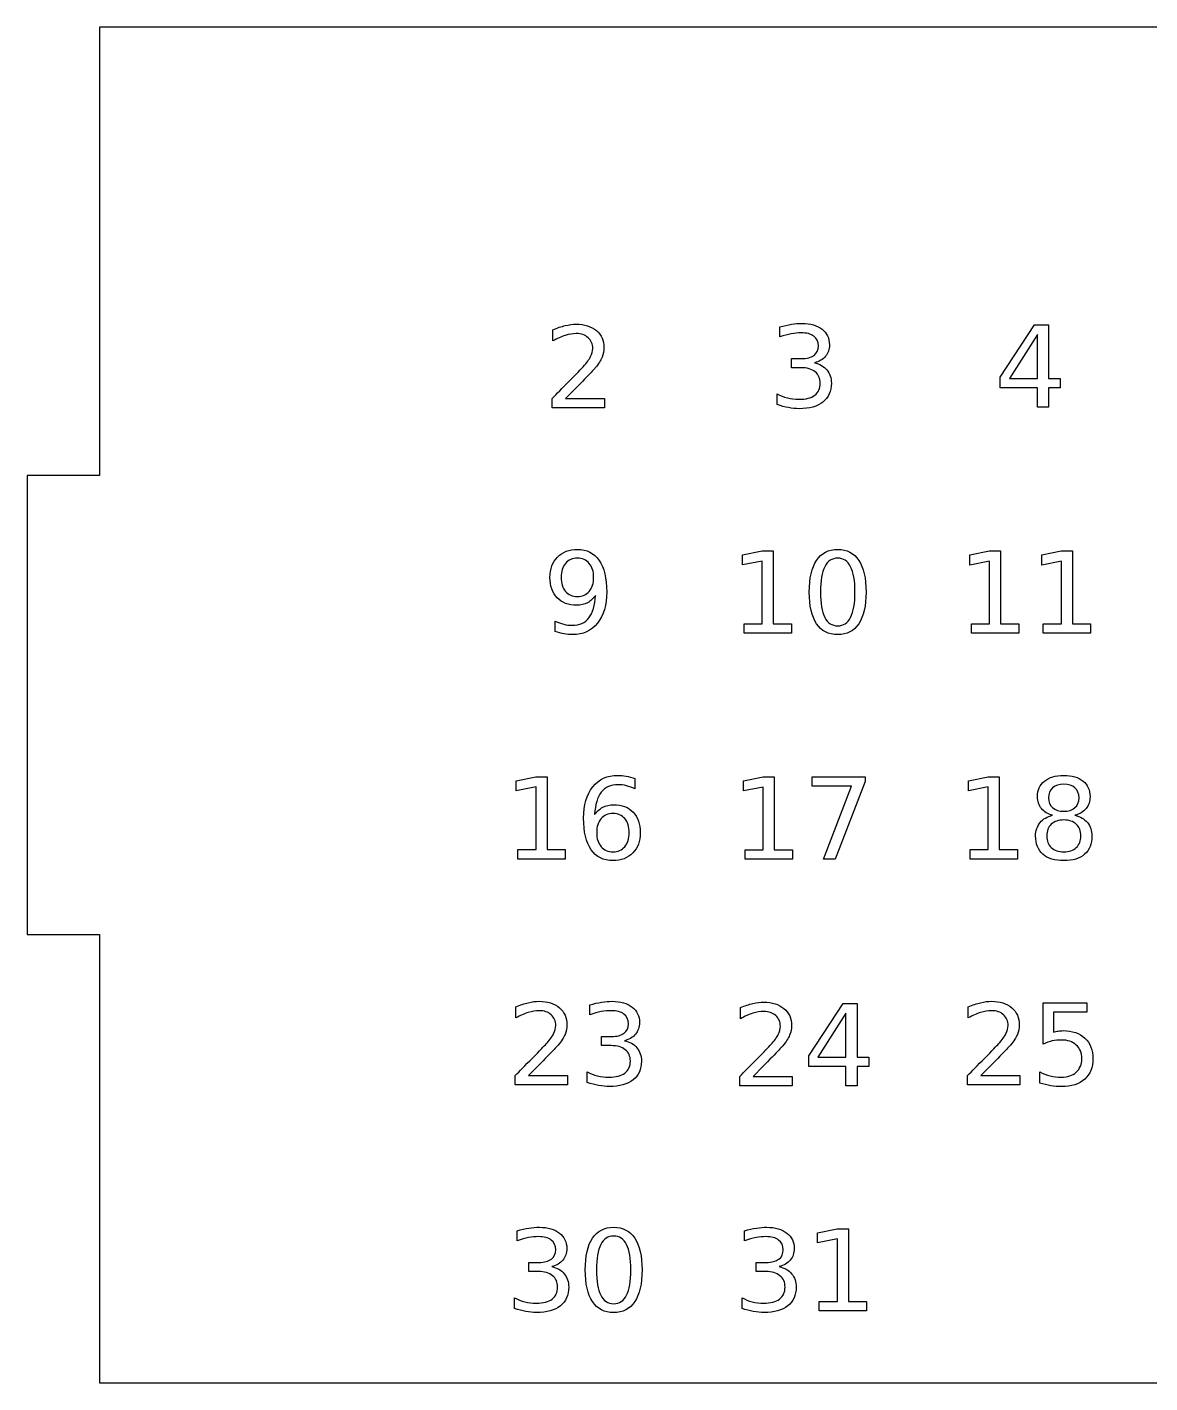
# Model space of a CAD drawing. Extents: x -185 to 185, y -101 to 101.
# Drawn here: x -102 to -52.7, y -58.6 to 0.8 of the extents above; entities that cross this region are included whole.
import ezdxf

# ---------------------------------------------------------------- set-up
doc = ezdxf.new("R2010")
doc.units = 0
doc.header["$MEASUREMENT"] = 0
doc.layers.add('LAYER_1', color=7, linetype='CONTINUOUS')

msp = doc.modelspace()

# ---------------------------------------------------------------- linework, layer by layer
at = {"layer": 'LAYER_1'}
for points in [[(-98.7784, 0.795), (-98.7784, 0.795), (-98.7784, -18.848), (-98.7784, -18.848)], [(62.0145, 0.795), (62.0145, 0.795), (-98.7784, 0.795), (-98.7784, 0.795)], [(-78.9167, -12.4644), (-78.7204, -12.3858), (-78.5371, -12.3262), (-78.3667, -12.2862)], [(-78.9167, -12.9567), (-78.9167, -12.9567), (-78.9167, -12.4644), (-78.9167, -12.4644)], [(-78.3667, -12.2862), (-78.1962, -12.2458), (-78.0402, -12.2259), (-77.8988, -12.2259)], [(-77.8988, -12.2259), (-77.5256, -12.2259), (-77.2282, -12.3191), (-77.0064, -12.5055)], [(-68.9715, -12.3453), (-68.7865, -12.2936), (-68.6139, -12.255), (-68.453, -12.2295)], [(-68.9715, -12.7795), (-68.9715, -12.7795), (-68.9715, -12.3453), (-68.9715, -12.3453)], [(-68.453, -12.2295), (-68.2907, -12.2036), (-68.1379, -12.1908), (-67.9947, -12.1908)], [(-67.9947, -12.1908), (-67.6247, -12.1908), (-67.332, -12.2752), (-67.1165, -12.4442)], [(-67.1165, -12.4442), (-66.901, -12.6112), (-66.7932, -12.838), (-66.7932, -13.1244)], [(-59.3042, -14.5403), (-59.3042, -14.5403), (-57.8061, -12.2582), (-57.8061, -12.2582)], [(-57.8061, -12.2582), (-57.8061, -12.2582), (-57.1933, -12.2582), (-57.1933, -12.2582)], [(-57.1933, -12.2582), (-57.1933, -12.2582), (-57.1933, -14.6055), (-57.1933, -14.6055)], [(-78.3741, -12.7154), (-78.5428, -12.7685), (-78.7236, -12.849), (-78.9167, -12.9567)], [(-77.8892, -12.636), (-78.042, -12.636), (-78.2036, -12.6622), (-78.3741, -12.7154)], [(-77.3658, -12.8167), (-77.499, -12.6962), (-77.6738, -12.636), (-77.8892, -12.636)], [(-77.163, -13.2846), (-77.163, -13.0932), (-77.2307, -12.9372), (-77.3658, -12.8167)], [(-77.0064, -12.5055), (-76.7841, -12.692), (-76.6732, -12.9415), (-76.6732, -13.2534)], [(-68.4676, -12.6445), (-68.6203, -12.6732), (-68.7883, -12.7182), (-68.9715, -12.7795)], [(-68.038, -12.6009), (-68.1716, -12.6009), (-68.3148, -12.6154), (-68.4676, -12.6445)], [(-67.4759, -12.7505), (-67.6063, -12.6509), (-67.7938, -12.6009), (-68.038, -12.6009)], [(-67.2781, -13.1751), (-67.2781, -12.99), (-67.344, -12.8486), (-67.4759, -12.7505)], [(-57.6781, -12.6828), (-57.6781, -12.6828), (-58.9083, -14.6055), (-58.9083, -14.6055)], [(-57.6781, -14.6055), (-57.6781, -14.6055), (-57.6781, -12.6828), (-57.6781, -12.6828)], [(-77.5827, -14.0881), (-77.4267, -13.9126), (-77.3183, -13.7648), (-77.2569, -13.644)], [(-77.2569, -13.644), (-77.1942, -13.522), (-77.163, -13.4022), (-77.163, -13.2846)], [(-76.6732, -13.2534), (-76.6732, -13.4012), (-76.7016, -13.5419), (-76.7579, -13.6755)], [(-68.0188, -13.7322), (-67.7793, -13.7322), (-67.5957, -13.6847), (-67.4688, -13.5897)], [(-67.4688, -13.5897), (-67.3419, -13.4933), (-67.2781, -13.3551), (-67.2781, -13.1751)], [(-66.9648, -13.6308), (-67.0789, -13.7677), (-67.2412, -13.8623), (-67.4518, -13.9155)], [(-66.7932, -13.1244), (-66.7932, -13.3236), (-66.8503, -13.4926), (-66.9648, -13.6308)], [(-78.1859, -14.7126), (-77.8658, -14.3893), (-77.6649, -14.1813), (-77.5827, -14.0881)], [(-77.0592, -14.1433), (-77.0996, -14.1901), (-77.2272, -14.3252), (-77.4427, -14.5488)], [(-76.7579, -13.6755), (-76.8125, -13.8074), (-76.9128, -13.9633), (-77.0592, -14.1433)], [(-68.4576, -14.1327), (-68.4576, -14.1327), (-68.4576, -13.7322), (-68.4576, -13.7322)], [(-68.4576, -13.7322), (-68.4576, -13.7322), (-68.0188, -13.7322), (-68.0188, -13.7322)], [(-68.038, -14.1327), (-68.038, -14.1327), (-68.4576, -14.1327), (-68.4576, -14.1327)], [(-67.4181, -14.3135), (-67.5662, -14.193), (-67.7729, -14.1327), (-68.038, -14.1327)], [(-67.4518, -13.9155), (-67.2186, -13.9654), (-67.0371, -14.0693), (-66.9067, -14.2266)], [(-67.4518, -13.9155), (-67.4518, -13.9155), (-67.4518, -13.9155), (-67.4518, -13.9155)], [(-66.9067, -14.2266), (-66.7748, -14.3844), (-66.7089, -14.5789), (-66.7089, -14.8104)], [(-78.9408, -15.4824), (-78.7558, -15.291), (-78.5042, -15.0344), (-78.1859, -14.7126)], [(-77.4427, -14.5488), (-77.6582, -14.7707), (-77.9623, -15.0819), (-78.3546, -15.4824)], [(-67.4351, -15.3363), (-67.2742, -15.2158), (-67.1937, -15.0404), (-67.1937, -14.8104)], [(-67.1937, -14.8104), (-67.1937, -14.5981), (-67.2685, -14.4326), (-67.4181, -14.3135)], [(-66.7089, -14.8104), (-66.7089, -15.1659), (-66.8312, -15.4409), (-67.0757, -15.6355)], [(-59.3042, -15.0106), (-59.3042, -15.0106), (-59.3042, -14.5403), (-59.3042, -14.5403)], [(-58.9083, -14.6055), (-58.9083, -14.6055), (-57.6781, -14.6055), (-57.6781, -14.6055)], [(-57.1933, -14.6055), (-57.1933, -14.6055), (-56.6797, -14.6055), (-56.6797, -14.6055)], [(-56.6797, -14.6055), (-56.6797, -14.6055), (-56.6797, -15.0106), (-56.6797, -15.0106)], [(-69.08, -15.7489), (-69.08, -15.7489), (-69.08, -15.2786), (-69.08, -15.2786)], [(-69.08, -15.2786), (-68.945, -15.3573), (-68.7972, -15.4168), (-68.6363, -15.4568)], [(-68.1323, -15.5171), (-67.8267, -15.5171), (-67.5942, -15.4568), (-67.4351, -15.3363)], [(-57.6781, -15.0106), (-57.6781, -15.0106), (-59.3042, -15.0106), (-59.3042, -15.0106)], [(-57.6781, -15.8598), (-57.6781, -15.8598), (-57.6781, -15.0106), (-57.6781, -15.0106)], [(-56.6797, -15.0106), (-56.6797, -15.0106), (-57.1933, -15.0106), (-57.1933, -15.0106)], [(-57.1933, -15.0106), (-57.1933, -15.0106), (-57.1933, -15.8598), (-57.1933, -15.8598)], [(-78.9408, -15.8924), (-78.9408, -15.8924), (-78.9408, -15.4824), (-78.9408, -15.4824)], [(-76.6541, -15.8924), (-76.6541, -15.8924), (-78.9408, -15.8924), (-78.9408, -15.8924)], [(-78.3546, -15.4824), (-78.3546, -15.4824), (-76.6541, -15.4824), (-76.6541, -15.4824)], [(-78.3546, -15.4824), (-78.3546, -15.4824), (-78.3546, -15.4824), (-78.3546, -15.4824)], [(-76.6541, -15.4824), (-76.6541, -15.4824), (-76.6541, -15.8924), (-76.6541, -15.8924)], [(-68.5856, -15.8815), (-68.7447, -15.8524), (-68.9095, -15.8084), (-69.08, -15.7489)], [(-68.6363, -15.4568), (-68.4753, -15.4973), (-68.3073, -15.5171), (-68.1323, -15.5171)], [(-68.1177, -15.9272), (-68.2687, -15.9272), (-68.4247, -15.9119), (-68.5856, -15.8815)], [(-67.0757, -15.6355), (-67.3199, -15.8301), (-67.6673, -15.9272), (-68.1177, -15.9272)], [(-57.1933, -15.8598), (-57.1933, -15.8598), (-57.6781, -15.8598), (-57.6781, -15.8598)], [(-98.7784, -18.848), (-98.7784, -18.848), (-101.954, -18.848), (-101.954, -18.848)], [(-101.954, -18.848), (-101.954, -18.848), (-101.954, -38.9779), (-101.954, -38.9779)], [(-79.0397, -23.3187), (-79.0397, -22.949), (-78.9302, -22.6524), (-78.7115, -22.4288)], [(-78.7115, -22.4288), (-78.4928, -22.2051), (-78.2018, -22.0935), (-77.8386, -22.0935)], [(-77.8386, -22.4794), (-78.0572, -22.4794), (-78.2309, -22.5549), (-78.3596, -22.7063)], [(-77.8386, -22.0935), (-77.4218, -22.0935), (-77.1042, -22.2533), (-76.8855, -22.5734)], [(-77.3197, -22.7063), (-77.4469, -22.5549), (-77.6199, -22.4794), (-77.8386, -22.4794)], [(-76.8855, -22.5734), (-76.6654, -22.892), (-76.5552, -23.3549), (-76.5552, -23.9627)], [(-70.6037, -22.3323), (-70.6037, -22.3323), (-69.7424, -22.1587), (-69.7424, -22.1587)], [(-70.6037, -22.7761), (-70.6037, -22.7761), (-70.6037, -22.3323), (-70.6037, -22.3323)], [(-69.7424, -22.1587), (-69.7424, -22.1587), (-69.2551, -22.1587), (-69.2551, -22.1587)], [(-69.2551, -22.1587), (-69.2551, -22.1587), (-69.2551, -25.3499), (-69.2551, -25.3499)], [(-67.6751, -23.9631), (-67.6751, -23.3549), (-67.5691, -22.892), (-67.3568, -22.5734)], [(-67.3568, -22.5734), (-67.1427, -22.2533), (-66.834, -22.0935), (-66.4303, -22.0935)], [(-66.4303, -22.4794), (-66.6812, -22.4794), (-66.8702, -22.6031), (-66.9974, -22.8509)], [(-66.4303, -22.0935), (-66.0266, -22.0935), (-65.7186, -22.2533), (-65.5063, -22.5734)], [(-66.4303, -22.0935), (-66.4303, -22.0935), (-66.4303, -22.0935), (-66.4303, -22.0935)], [(-65.8636, -22.8509), (-65.9891, -22.6031), (-66.178, -22.4794), (-66.4303, -22.4794)], [(-66.4303, -22.4794), (-66.4303, -22.4794), (-66.4303, -22.4794), (-66.4303, -22.4794)], [(-65.5063, -22.5734), (-65.2926, -22.892), (-65.1856, -23.3549), (-65.1856, -23.9631)], [(-60.6369, -22.3345), (-60.6369, -22.3345), (-59.7756, -22.1608), (-59.7756, -22.1608)], [(-60.6369, -22.7786), (-60.6369, -22.7786), (-60.6369, -22.3345), (-60.6369, -22.3345)], [(-59.7756, -22.1608), (-59.7756, -22.1608), (-59.2883, -22.1608), (-59.2883, -22.1608)], [(-59.2883, -22.1608), (-59.2883, -22.1608), (-59.2883, -25.3524), (-59.2883, -25.3524)], [(-57.4913, -22.3345), (-57.4913, -22.3345), (-56.6301, -22.1608), (-56.6301, -22.1608)], [(-57.4913, -22.7786), (-57.4913, -22.7786), (-57.4913, -22.3345), (-57.4913, -22.3345)], [(-56.6301, -22.1608), (-56.6301, -22.1608), (-56.1428, -22.1608), (-56.1428, -22.1608)], [(-56.1428, -22.1608), (-56.1428, -22.1608), (-56.1428, -25.3524), (-56.1428, -25.3524)], [(-78.3596, -22.7063), (-78.4864, -22.8558), (-78.5499, -23.06), (-78.5499, -23.3187)], [(-77.1269, -23.3187), (-77.1269, -23.06), (-77.191, -22.8558), (-77.3197, -22.7063)], [(-69.7375, -22.6024), (-69.7375, -22.6024), (-70.6037, -22.7761), (-70.6037, -22.7761)], [(-69.7375, -25.3499), (-69.7375, -25.3499), (-69.7375, -22.6024), (-69.7375, -22.6024)], [(-66.9974, -22.8509), (-67.1225, -23.0968), (-67.1852, -23.4676), (-67.1852, -23.9631)], [(-65.6729, -23.9631), (-65.6729, -23.4676), (-65.7363, -23.0968), (-65.8636, -22.8509)], [(-59.7707, -22.6049), (-59.7707, -22.6049), (-60.6369, -22.7786), (-60.6369, -22.7786)], [(-59.7707, -25.3524), (-59.7707, -25.3524), (-59.7707, -22.6049), (-59.7707, -22.6049)], [(-56.6251, -22.6049), (-56.6251, -22.6049), (-57.4913, -22.7786), (-57.4913, -22.7786)], [(-56.6251, -25.3524), (-56.6251, -25.3524), (-56.6251, -22.6049), (-56.6251, -22.6049)], [(-78.726, -24.2136), (-78.9352, -23.995), (-79.0397, -23.6969), (-79.0397, -23.3187)], [(-78.5499, -23.3187), (-78.5499, -23.5792), (-78.4864, -23.7844), (-78.3596, -23.934)], [(-77.3197, -23.934), (-77.191, -23.7844), (-77.1269, -23.5792), (-77.1269, -23.3187)], [(-77.8697, -24.5394), (-78.2298, -24.5394), (-78.5155, -24.4309), (-78.726, -24.2136)], [(-78.3596, -23.934), (-78.2309, -24.0836), (-78.0572, -24.1583), (-77.8386, -24.1583)], [(-77.8386, -24.1583), (-77.6199, -24.1583), (-77.4469, -24.0836), (-77.3197, -23.934)], [(-77.8386, -24.1583), (-77.8386, -24.1583), (-77.8386, -24.1583), (-77.8386, -24.1583)], [(-77.04, -24.1101), (-77.1333, -24.2484), (-77.2513, -24.3543), (-77.3945, -24.4284)], [(-77.3317, -25.0965), (-77.1613, -24.8796), (-77.0641, -24.5507), (-77.04, -24.1101)], [(-76.5552, -23.9627), (-76.5552, -24.5305), (-76.6902, -24.9842), (-76.9603, -25.3233)], [(-67.3568, -25.3524), (-67.5691, -25.0324), (-67.6751, -24.5691), (-67.6751, -23.9631)], [(-67.1852, -23.9631), (-67.1852, -24.4564), (-67.1225, -24.8271), (-66.9974, -25.0749)], [(-65.8636, -25.0749), (-65.7363, -24.8271), (-65.6729, -24.4564), (-65.6729, -23.9631)], [(-65.1856, -23.9631), (-65.1856, -24.5691), (-65.2926, -25.0324), (-65.5063, -25.3524)], [(-77.3945, -24.4284), (-77.5377, -24.5025), (-77.6961, -24.5394), (-77.8697, -24.5394)], [(-78.8083, -25.6852), (-78.8083, -25.6852), (-78.8083, -25.2415), (-78.8083, -25.2415)], [(-78.8083, -25.2415), (-78.686, -25.2992), (-78.5619, -25.3435), (-78.4365, -25.374)], [(-78.4365, -25.374), (-78.3114, -25.4045), (-78.188, -25.4197), (-78.0675, -25.4197)], [(-78.0675, -25.4197), (-77.7461, -25.4197), (-77.5008, -25.312), (-77.3317, -25.0965)], [(-76.9603, -25.3233), (-77.2289, -25.6611), (-77.5908, -25.8298), (-78.0459, -25.8298)], [(-70.5335, -25.3499), (-70.5335, -25.3499), (-69.7375, -25.3499), (-69.7375, -25.3499)], [(-70.5335, -25.76), (-70.5335, -25.76), (-70.5335, -25.3499), (-70.5335, -25.3499)], [(-69.2551, -25.3499), (-69.2551, -25.3499), (-68.459, -25.3499), (-68.459, -25.3499)], [(-68.459, -25.3499), (-68.459, -25.3499), (-68.459, -25.76), (-68.459, -25.76)], [(-66.4303, -25.8298), (-66.834, -25.8298), (-67.1427, -25.6707), (-67.3568, -25.3524)], [(-66.9974, -25.0749), (-66.8702, -25.3209), (-66.6812, -25.4438), (-66.4303, -25.4438)], [(-66.4303, -25.4438), (-66.178, -25.4438), (-65.9891, -25.3209), (-65.8636, -25.0749)], [(-65.5063, -25.3524), (-65.7186, -25.6707), (-66.0266, -25.8298), (-66.4303, -25.8298)], [(-60.5667, -25.3524), (-60.5667, -25.3524), (-59.7707, -25.3524), (-59.7707, -25.3524)], [(-60.5667, -25.7625), (-60.5667, -25.7625), (-60.5667, -25.3524), (-60.5667, -25.3524)], [(-59.2883, -25.3524), (-59.2883, -25.3524), (-58.4922, -25.3524), (-58.4922, -25.3524)], [(-58.4922, -25.3524), (-58.4922, -25.3524), (-58.4922, -25.7625), (-58.4922, -25.7625)], [(-57.4212, -25.3524), (-57.4212, -25.3524), (-56.6251, -25.3524), (-56.6251, -25.3524)], [(-57.4212, -25.7625), (-57.4212, -25.7625), (-57.4212, -25.3524), (-57.4212, -25.3524)], [(-56.1428, -25.3524), (-56.1428, -25.3524), (-55.3467, -25.3524), (-55.3467, -25.3524)], [(-55.3467, -25.3524), (-55.3467, -25.3524), (-55.3467, -25.7625), (-55.3467, -25.7625)], [(-78.4173, -25.7937), (-78.5428, -25.7696), (-78.6729, -25.7334), (-78.8083, -25.6852)], [(-78.8083, -25.6852), (-78.8083, -25.6852), (-78.8083, -25.6852), (-78.8083, -25.6852)], [(-78.0459, -25.8298), (-78.1682, -25.8298), (-78.2919, -25.8178), (-78.4173, -25.7937)], [(-68.459, -25.76), (-68.459, -25.76), (-70.5335, -25.76), (-70.5335, -25.76)], [(-58.4922, -25.7625), (-58.4922, -25.7625), (-60.5667, -25.7625), (-60.5667, -25.7625)], [(-55.3467, -25.7625), (-55.3467, -25.7625), (-57.4212, -25.7625), (-57.4212, -25.7625)], [(-80.5148, -32.235), (-80.5148, -32.235), (-79.6536, -32.0613), (-79.6536, -32.0613)], [(-79.6536, -32.0613), (-79.6536, -32.0613), (-79.1662, -32.0613), (-79.1662, -32.0613)], [(-79.1662, -32.0613), (-79.1662, -32.0613), (-79.1662, -35.2526), (-79.1662, -35.2526)], [(-77.1616, -32.5051), (-76.8915, -32.1659), (-76.529, -31.9961), (-76.0739, -31.9961)], [(-76.0739, -31.9961), (-75.9516, -31.9961), (-75.8286, -32.0082), (-75.7049, -32.0323)], [(-75.7049, -32.0323), (-75.5795, -32.0564), (-75.449, -32.0925), (-75.314, -32.1407)], [(-70.5565, -32.2371), (-70.5565, -32.2371), (-69.6953, -32.0635), (-69.6953, -32.0635)], [(-69.6953, -32.0635), (-69.6953, -32.0635), (-69.2079, -32.0635), (-69.2079, -32.0635)], [(-69.2079, -32.0635), (-69.2079, -32.0635), (-69.2079, -35.2551), (-69.2079, -35.2551)], [(-67.5485, -32.0635), (-67.5485, -32.0635), (-65.2327, -32.0635), (-65.2327, -32.0635)], [(-67.5485, -32.4735), (-67.5485, -32.4735), (-67.5485, -32.0635), (-67.5485, -32.0635)], [(-65.2327, -32.0635), (-65.2327, -32.0635), (-65.2327, -32.2711), (-65.2327, -32.2711)], [(-60.6961, -32.235), (-60.6961, -32.235), (-59.8348, -32.0613), (-59.8348, -32.0613)], [(-59.8348, -32.0613), (-59.8348, -32.0613), (-59.3475, -32.0613), (-59.3475, -32.0613)], [(-59.3475, -32.0613), (-59.3475, -32.0613), (-59.3475, -35.2526), (-59.3475, -35.2526)], [(-57.3669, -32.247), (-57.1614, -32.0798), (-56.88, -31.9961), (-56.5227, -31.9961)], [(-56.5227, -31.9961), (-56.164, -31.9961), (-55.8826, -32.0798), (-55.6785, -32.247)], [(-80.5148, -32.6787), (-80.5148, -32.6787), (-80.5148, -32.235), (-80.5148, -32.235)], [(-79.6486, -32.5051), (-79.6486, -32.5051), (-80.5148, -32.6787), (-80.5148, -32.6787)], [(-79.6486, -35.2526), (-79.6486, -35.2526), (-79.6486, -32.5051), (-79.6486, -32.5051)], [(-77.5671, -33.8657), (-77.5671, -33.2961), (-77.432, -32.8428), (-77.1616, -32.5051)], [(-76.0547, -32.4062), (-76.3762, -32.4062), (-76.6222, -32.5146), (-76.7926, -32.7319)], [(-75.6854, -32.4519), (-75.8095, -32.4214), (-75.9325, -32.4062), (-76.0547, -32.4062)], [(-75.314, -32.5848), (-75.4363, -32.5267), (-75.56, -32.4824), (-75.6854, -32.4519)], [(-75.314, -32.1407), (-75.314, -32.1407), (-75.314, -32.5848), (-75.314, -32.5848)], [(-75.314, -32.1407), (-75.314, -32.1407), (-75.314, -32.1407), (-75.314, -32.1407)], [(-70.5565, -32.6812), (-70.5565, -32.6812), (-70.5565, -32.2371), (-70.5565, -32.2371)], [(-69.6903, -32.5075), (-69.6903, -32.5075), (-70.5565, -32.6812), (-70.5565, -32.6812)], [(-69.6903, -35.2551), (-69.6903, -35.2551), (-69.6903, -32.5075), (-69.6903, -32.5075)], [(-65.8189, -32.4735), (-65.8189, -32.4735), (-67.5485, -32.4735), (-67.5485, -32.4735)], [(-67.0491, -35.6651), (-67.0491, -35.6651), (-65.8189, -32.4735), (-65.8189, -32.4735)], [(-65.2327, -32.2711), (-65.2327, -32.2711), (-66.5402, -35.6651), (-66.5402, -35.6651)], [(-60.6961, -32.6787), (-60.6961, -32.6787), (-60.6961, -32.235), (-60.6961, -32.235)], [(-59.8298, -32.5051), (-59.8298, -32.5051), (-60.6961, -32.6787), (-60.6961, -32.6787)], [(-59.8298, -35.2526), (-59.8298, -35.2526), (-59.8298, -32.5051), (-59.8298, -32.5051)], [(-57.6735, -32.9297), (-57.6735, -32.6419), (-57.5714, -32.4143), (-57.3669, -32.247)], [(-57.015, -32.5387), (-57.1305, -32.6433), (-57.1887, -32.789), (-57.1887, -32.9754)], [(-56.5227, -32.3821), (-56.7336, -32.3821), (-56.8973, -32.4342), (-57.015, -32.5387)], [(-56.0332, -32.5387), (-56.1506, -32.4342), (-56.3136, -32.3821), (-56.5227, -32.3821)], [(-55.8546, -32.9754), (-55.8546, -32.789), (-55.9142, -32.6433), (-56.0332, -32.5387)], [(-55.6785, -32.247), (-55.4743, -32.4143), (-55.3722, -32.6419), (-55.3722, -32.9297)], [(-76.7926, -32.7319), (-76.9617, -32.9488), (-77.0581, -33.277), (-77.0822, -33.7161)], [(-57.4999, -33.4532), (-57.6154, -33.31), (-57.6735, -33.1356), (-57.6735, -32.9297)], [(-57.1887, -32.9754), (-57.1887, -33.1618), (-57.1305, -33.3075), (-57.015, -33.412)], [(-57.1887, -32.9754), (-57.1887, -32.9754), (-57.1887, -32.9754), (-57.1887, -32.9754)], [(-56.0332, -33.412), (-55.9142, -33.3075), (-55.8546, -33.1618), (-55.8546, -32.9754)], [(-55.3722, -32.9297), (-55.3722, -33.1356), (-55.4307, -33.31), (-55.5484, -33.4532)], [(-77.2364, -35.2551), (-77.4568, -34.935), (-77.5671, -34.4718), (-77.5671, -33.8657)], [(-77.0822, -33.7161), (-76.9872, -33.5761), (-76.8681, -33.4691), (-76.7253, -33.395)], [(-76.2812, -33.6676), (-76.4999, -33.6676), (-76.6736, -33.7424), (-76.8022, -33.8919)], [(-76.7253, -33.395), (-76.5821, -33.3195), (-76.4244, -33.282), (-76.2525, -33.282)], [(-75.7627, -33.8919), (-75.8896, -33.7424), (-76.0625, -33.6676), (-76.2812, -33.6676)], [(-76.2812, -33.6676), (-76.2812, -33.6676), (-76.2812, -33.6676), (-76.2812, -33.6676)], [(-76.2525, -33.282), (-75.8906, -33.282), (-75.605, -33.3918), (-75.3959, -33.6123)], [(-75.3959, -33.6123), (-75.1853, -33.831), (-75.0801, -34.1294), (-75.0801, -34.5072)], [(-57.5601, -34.0656), (-57.4283, -33.9065), (-57.245, -33.7994), (-57.01, -33.7448)], [(-57.01, -33.7448), (-57.2192, -33.6935), (-57.3822, -33.596), (-57.4999, -33.4532)], [(-57.015, -33.412), (-56.8973, -33.5166), (-56.7336, -33.5687), (-56.5227, -33.5687)], [(-57.01, -33.7448), (-57.01, -33.7448), (-57.01, -33.7448), (-57.01, -33.7448)], [(-56.5227, -33.5687), (-56.3136, -33.5687), (-56.1506, -33.5166), (-56.0332, -33.412)], [(-55.5484, -33.4532), (-55.6639, -33.596), (-55.8255, -33.6935), (-56.0332, -33.7448)], [(-56.0332, -33.7448), (-55.7983, -33.7994), (-55.6157, -33.9065), (-55.4857, -34.0656)], [(-76.8022, -33.8919), (-76.9295, -34.0415), (-76.9929, -34.2467), (-76.9929, -34.5072)], [(-75.5699, -34.5072), (-75.5699, -34.2467), (-75.634, -34.0415), (-75.7627, -33.8919)], [(-57.7579, -34.6493), (-57.7579, -34.4197), (-57.692, -34.2251), (-57.5601, -34.0656)], [(-57.0703, -34.1383), (-57.2021, -34.262), (-57.2681, -34.4324), (-57.2681, -34.6493)], [(-56.5227, -33.9525), (-56.7545, -33.9525), (-56.937, -34.0142), (-57.0703, -34.1383)], [(-55.9751, -34.1383), (-56.107, -34.0142), (-56.2895, -33.9525), (-56.5227, -33.9525)], [(-56.5227, -33.9525), (-56.5227, -33.9525), (-56.5227, -33.9525), (-56.5227, -33.9525)], [(-55.7749, -34.6493), (-55.7749, -34.4324), (-55.8419, -34.262), (-55.9751, -34.1383)], [(-55.4857, -34.0656), (-55.3538, -34.2251), (-55.2879, -34.4197), (-55.2879, -34.6493)], [(-76.9929, -34.5072), (-76.9929, -34.7659), (-76.9295, -34.9712), (-76.8022, -35.1221)], [(-75.7627, -35.1221), (-75.634, -34.9712), (-75.5699, -34.7659), (-75.5699, -34.5072)], [(-75.0801, -34.5072), (-75.0801, -34.8772), (-75.1892, -35.1739), (-75.4083, -35.3972)], [(-57.4396, -35.4528), (-57.6515, -35.2664), (-57.7579, -34.9985), (-57.7579, -34.6493)], [(-57.2681, -34.6493), (-57.2681, -34.8666), (-57.2021, -35.0371), (-57.0703, -35.1608)], [(-55.9751, -35.1608), (-55.8419, -35.0353), (-55.7749, -34.8648), (-55.7749, -34.6493)], [(-55.2879, -34.6493), (-55.2879, -34.9985), (-55.3946, -35.2664), (-55.6086, -35.4528)], [(-80.4446, -35.2526), (-80.4446, -35.2526), (-79.6486, -35.2526), (-79.6486, -35.2526)], [(-80.4446, -35.6626), (-80.4446, -35.6626), (-80.4446, -35.2526), (-80.4446, -35.2526)], [(-79.1662, -35.2526), (-79.1662, -35.2526), (-78.3702, -35.2526), (-78.3702, -35.2526)], [(-78.3702, -35.2526), (-78.3702, -35.2526), (-78.3702, -35.6626), (-78.3702, -35.6626)], [(-76.2812, -35.7325), (-76.6977, -35.7325), (-77.0163, -35.5733), (-77.2364, -35.2551)], [(-76.8022, -35.1221), (-76.6736, -35.2717), (-76.4999, -35.3465), (-76.2812, -35.3465)], [(-76.2812, -35.3465), (-76.0625, -35.3465), (-75.8896, -35.2717), (-75.7627, -35.1221)], [(-75.4083, -35.3972), (-75.6269, -35.6208), (-75.9179, -35.7325), (-76.2812, -35.7325)], [(-70.4864, -35.2551), (-70.4864, -35.2551), (-69.6903, -35.2551), (-69.6903, -35.2551)], [(-70.4864, -35.6651), (-70.4864, -35.6651), (-70.4864, -35.2551), (-70.4864, -35.2551)], [(-69.2079, -35.2551), (-69.2079, -35.2551), (-68.4119, -35.2551), (-68.4119, -35.2551)], [(-68.4119, -35.2551), (-68.4119, -35.2551), (-68.4119, -35.6651), (-68.4119, -35.6651)], [(-60.6259, -35.2526), (-60.6259, -35.2526), (-59.8298, -35.2526), (-59.8298, -35.2526)], [(-60.6259, -35.6626), (-60.6259, -35.6626), (-60.6259, -35.2526), (-60.6259, -35.2526)], [(-59.3475, -35.2526), (-59.3475, -35.2526), (-58.5514, -35.2526), (-58.5514, -35.2526)], [(-58.5514, -35.2526), (-58.5514, -35.2526), (-58.5514, -35.6626), (-58.5514, -35.6626)], [(-56.5227, -35.7325), (-56.92, -35.7325), (-57.2255, -35.6393), (-57.4396, -35.4528)], [(-57.0703, -35.1608), (-56.937, -35.2848), (-56.7545, -35.3465), (-56.5227, -35.3465)], [(-56.5227, -35.3465), (-56.2913, -35.3465), (-56.1087, -35.2848), (-55.9751, -35.1608)], [(-55.6086, -35.4528), (-55.8209, -35.6393), (-56.1257, -35.7325), (-56.5227, -35.7325)], [(-78.3702, -35.6626), (-78.3702, -35.6626), (-80.4446, -35.6626), (-80.4446, -35.6626)], [(-68.4119, -35.6651), (-68.4119, -35.6651), (-70.4864, -35.6651), (-70.4864, -35.6651)], [(-66.5402, -35.6651), (-66.5402, -35.6651), (-67.0491, -35.6651), (-67.0491, -35.6651)], [(-58.5514, -35.6626), (-58.5514, -35.6626), (-60.6259, -35.6626), (-60.6259, -35.6626)], [(-101.954, -38.9779), (-101.954, -38.9779), (-98.7784, -38.9779), (-98.7784, -38.9779)], [(-98.7784, -38.9779), (-98.7784, -38.9779), (-98.7784, -58.6209), (-98.7784, -58.6209)], [(-80.5389, -42.1376), (-80.3426, -42.0586), (-80.1593, -41.9991), (-79.9889, -41.959)], [(-80.5389, -42.6296), (-80.5389, -42.6296), (-80.5389, -42.1376), (-80.5389, -42.1376)], [(-79.9889, -41.959), (-79.8184, -41.919), (-79.6624, -41.8988), (-79.521, -41.8988)], [(-79.521, -41.8988), (-79.1478, -41.8988), (-78.8504, -41.992), (-78.6286, -42.1784)], [(-78.6286, -42.1784), (-78.4067, -42.3652), (-78.2954, -42.6143), (-78.2954, -42.9262)], [(-77.2945, -42.0529), (-77.1095, -42.0015), (-76.9365, -41.9629), (-76.776, -41.9374)], [(-77.2945, -42.4875), (-77.2945, -42.4875), (-77.2945, -42.0529), (-77.2945, -42.0529)], [(-76.776, -41.9374), (-76.6133, -41.9115), (-76.4606, -41.8988), (-76.3174, -41.8988)], [(-76.3174, -41.8988), (-75.9477, -41.8988), (-75.6549, -41.9831), (-75.4395, -42.1522)], [(-75.4395, -42.1522), (-75.224, -42.3191), (-75.1162, -42.5459), (-75.1162, -42.8323)], [(-70.6951, -42.1724), (-70.4991, -42.0937), (-70.3159, -42.0342), (-70.1454, -41.9941)], [(-70.6951, -42.6647), (-70.6951, -42.6647), (-70.6951, -42.1724), (-70.6951, -42.1724)], [(-70.1454, -41.9941), (-69.9749, -41.9537), (-69.819, -41.9335), (-69.6772, -41.9335)], [(-69.6772, -41.9335), (-69.3043, -41.9335), (-69.0066, -42.0271), (-68.7848, -42.2135)], [(-67.6945, -44.2809), (-67.6945, -44.2809), (-66.1964, -41.9987), (-66.1964, -41.9987)], [(-66.1964, -41.9987), (-66.1964, -41.9987), (-65.5836, -41.9987), (-65.5836, -41.9987)], [(-65.5836, -41.9987), (-65.5836, -41.9987), (-65.5836, -44.3457), (-65.5836, -44.3457)], [(-60.7152, -42.1376), (-60.5189, -42.0586), (-60.3356, -41.9991), (-60.1651, -41.959)], [(-60.7152, -42.6296), (-60.7152, -42.6296), (-60.7152, -42.1376), (-60.7152, -42.1376)], [(-60.1651, -41.959), (-59.9947, -41.919), (-59.8387, -41.8988), (-59.6973, -41.8988)], [(-59.6973, -41.8988), (-59.3241, -41.8988), (-59.0267, -41.992), (-58.8048, -42.1784)], [(-58.8048, -42.1784), (-58.583, -42.3652), (-58.4717, -42.6143), (-58.4717, -42.9262)], [(-57.4226, -41.964), (-57.4226, -41.964), (-55.5098, -41.964), (-55.5098, -41.964)], [(-57.4226, -43.773), (-57.4226, -43.773), (-57.4226, -41.964), (-57.4226, -41.964)], [(-55.5098, -41.964), (-55.5098, -41.964), (-55.5098, -42.374), (-55.5098, -42.374)], [(-79.9963, -42.3886), (-80.165, -42.4414), (-80.3461, -42.5218), (-80.5389, -42.6296)], [(-79.5114, -42.3088), (-79.6642, -42.3088), (-79.8258, -42.3354), (-79.9963, -42.3886)], [(-78.988, -42.4896), (-79.1212, -42.3691), (-79.296, -42.3088), (-79.5114, -42.3088)], [(-78.7852, -42.9578), (-78.7852, -42.7664), (-78.8529, -42.6104), (-78.988, -42.4896)], [(-76.7902, -42.3521), (-76.9429, -42.3811), (-77.1113, -42.4261), (-77.2945, -42.4875)], [(-76.361, -42.3088), (-76.4942, -42.3088), (-76.6374, -42.3234), (-76.7902, -42.3521)], [(-75.7988, -42.4584), (-75.9293, -42.3588), (-76.1164, -42.3088), (-76.361, -42.3088)], [(-75.6011, -42.883), (-75.6011, -42.698), (-75.667, -42.5566), (-75.7988, -42.4584)], [(-70.1525, -42.4233), (-70.3215, -42.4765), (-70.5023, -42.5569), (-70.6951, -42.6647)], [(-69.6676, -42.3436), (-69.8204, -42.3436), (-69.982, -42.3701), (-70.1525, -42.4233)], [(-69.1441, -42.5247), (-69.2778, -42.4042), (-69.4521, -42.3436), (-69.6676, -42.3436)], [(-68.9414, -42.9925), (-68.9414, -42.8011), (-69.0091, -42.6452), (-69.1441, -42.5247)], [(-68.7848, -42.2135), (-68.5629, -42.3999), (-68.452, -42.6494), (-68.452, -42.9613)], [(-66.0684, -42.4233), (-66.0684, -42.4233), (-67.2987, -44.3457), (-67.2987, -44.3457)], [(-66.0684, -44.3457), (-66.0684, -44.3457), (-66.0684, -42.4233), (-66.0684, -42.4233)], [(-60.1726, -42.3886), (-60.3413, -42.4414), (-60.5224, -42.5218), (-60.7152, -42.6296)], [(-59.6877, -42.3088), (-59.8405, -42.3088), (-60.0021, -42.3354), (-60.1726, -42.3886)], [(-59.1642, -42.4896), (-59.2975, -42.3691), (-59.4722, -42.3088), (-59.6877, -42.3088)], [(-58.9615, -42.9578), (-58.9615, -42.7664), (-59.0292, -42.6104), (-59.1642, -42.4896)], [(-55.5098, -42.374), (-55.5098, -42.374), (-56.9764, -42.374), (-56.9764, -42.374)], [(-56.9764, -42.374), (-56.9764, -42.374), (-56.9764, -43.2569), (-56.9764, -43.2569)], [(-79.2049, -43.7609), (-79.0489, -43.5855), (-78.9405, -43.4377), (-78.8792, -43.3172)], [(-78.8792, -43.3172), (-78.8164, -43.1949), (-78.7852, -43.0751), (-78.7852, -42.9578)], [(-78.3801, -43.3484), (-78.4347, -43.4802), (-78.535, -43.6362), (-78.6814, -43.8166)], [(-78.2954, -42.9262), (-78.2954, -43.0744), (-78.3238, -43.2151), (-78.3801, -43.3484)], [(-76.3415, -43.4402), (-76.1019, -43.4402), (-75.9186, -43.3927), (-75.7918, -43.2977)], [(-75.7918, -43.2977), (-75.6645, -43.2013), (-75.6011, -43.063), (-75.6011, -42.883)], [(-75.2874, -43.3388), (-75.4015, -43.4756), (-75.5642, -43.5702), (-75.7747, -43.6234)], [(-75.1162, -42.8323), (-75.1162, -43.0315), (-75.1733, -43.2006), (-75.2874, -43.3388)], [(-69.3614, -43.796), (-69.2051, -43.6206), (-69.0967, -43.4728), (-69.0357, -43.3519)], [(-69.0357, -43.3519), (-68.973, -43.23), (-68.9414, -43.1102), (-68.9414, -42.9925)], [(-68.452, -42.9613), (-68.452, -43.1091), (-68.48, -43.2498), (-68.5363, -43.3834)], [(-59.3811, -43.7609), (-59.2252, -43.5855), (-59.1167, -43.4377), (-59.0558, -43.3172)], [(-59.0558, -43.3172), (-58.993, -43.1949), (-58.9615, -43.0751), (-58.9615, -42.9578)], [(-58.5564, -43.3484), (-58.611, -43.4802), (-58.7113, -43.6362), (-58.8577, -43.8166)], [(-58.4717, -42.9262), (-58.4717, -43.0744), (-58.5, -43.2151), (-58.5564, -43.3484)], [(-56.9764, -43.2569), (-56.9055, -43.2325), (-56.835, -43.2151), (-56.7641, -43.2038)], [(-56.7641, -43.2038), (-56.6932, -43.1906), (-56.6227, -43.1843), (-56.5518, -43.1843)], [(-56.5518, -43.1843), (-56.1498, -43.1843), (-55.8312, -43.2945), (-55.5966, -43.5149)], [(-79.8081, -44.3858), (-79.4881, -44.0625), (-79.2871, -43.8541), (-79.2049, -43.7609)], [(-78.6814, -43.8166), (-78.7218, -43.863), (-78.8497, -43.998), (-79.0652, -44.2217)], [(-76.7806, -43.8407), (-76.7806, -43.8407), (-76.7806, -43.4402), (-76.7806, -43.4402)], [(-76.7806, -43.4402), (-76.7806, -43.4402), (-76.3415, -43.4402), (-76.3415, -43.4402)], [(-76.361, -43.8407), (-76.361, -43.8407), (-76.7806, -43.8407), (-76.7806, -43.8407)], [(-75.7411, -44.0214), (-75.8889, -43.9009), (-76.0955, -43.8407), (-76.361, -43.8407)], [(-75.7747, -43.6234), (-75.5415, -43.6734), (-75.3597, -43.7772), (-75.2296, -43.9346)], [(-75.7747, -43.6234), (-75.7747, -43.6234), (-75.7747, -43.6234), (-75.7747, -43.6234)], [(-75.2296, -43.9346), (-75.0978, -44.0923), (-75.0319, -44.2869), (-75.0319, -44.5183)], [(-69.9643, -44.4205), (-69.6442, -44.0973), (-69.4433, -43.8892), (-69.3614, -43.796)], [(-68.8379, -43.8513), (-68.878, -43.8981), (-69.0059, -44.0331), (-69.2214, -44.2568)], [(-68.5363, -43.3834), (-68.5909, -43.5153), (-68.6915, -43.6712), (-68.8379, -43.8513)], [(-59.9844, -44.3858), (-59.6643, -44.0625), (-59.4634, -43.8541), (-59.3811, -43.7609)], [(-58.8577, -43.8166), (-58.8981, -43.863), (-59.026, -43.998), (-59.2415, -44.2217)], [(-57.0271, -43.6379), (-57.1557, -43.6666), (-57.2876, -43.7116), (-57.4226, -43.773)], [(-56.6361, -43.5943), (-56.7665, -43.5943), (-56.8966, -43.6089), (-57.0271, -43.6379)], [(-55.9751, -43.8141), (-56.1378, -43.6677), (-56.3579, -43.5943), (-56.6361, -43.5943)], [(-55.7316, -44.4099), (-55.7316, -44.1589), (-55.8128, -43.9605), (-55.9751, -43.8141)], [(-55.5966, -43.5149), (-55.3616, -43.735), (-55.2443, -44.0335), (-55.2443, -44.4099)], [(-80.563, -45.1552), (-80.378, -44.9638), (-80.1264, -44.7072), (-79.8081, -44.3858)], [(-79.0652, -44.2217), (-79.2807, -44.4435), (-79.5845, -44.7547), (-79.9768, -45.1552)], [(-75.7577, -45.0443), (-75.5972, -44.9238), (-75.5167, -44.7483), (-75.5167, -44.5183)], [(-75.5167, -44.5183), (-75.5167, -44.306), (-75.5915, -44.1405), (-75.7411, -44.0214)], [(-75.0319, -44.5183), (-75.0319, -44.8738), (-75.1541, -45.1488), (-75.3983, -45.3434)], [(-70.7192, -45.1903), (-70.5346, -44.9989), (-70.2826, -44.7423), (-69.9643, -44.4205)], [(-69.2214, -44.2568), (-69.4369, -44.4786), (-69.741, -44.7898), (-70.1333, -45.1903)], [(-67.6945, -44.7512), (-67.6945, -44.7512), (-67.6945, -44.2809), (-67.6945, -44.2809)], [(-67.2987, -44.3457), (-67.2987, -44.3457), (-66.0684, -44.3457), (-66.0684, -44.3457)], [(-65.5836, -44.3457), (-65.5836, -44.3457), (-65.07, -44.3457), (-65.07, -44.3457)], [(-65.07, -44.3457), (-65.07, -44.3457), (-65.07, -44.7512), (-65.07, -44.7512)], [(-60.7393, -45.1552), (-60.5543, -44.9638), (-60.3027, -44.7072), (-59.9844, -44.3858)], [(-59.2415, -44.2217), (-59.457, -44.4435), (-59.7607, -44.7547), (-60.1531, -45.1552)], [(-55.9751, -45.0057), (-55.8128, -44.8593), (-55.7316, -44.6608), (-55.7316, -44.4099)], [(-55.2443, -44.4099), (-55.2443, -44.7973), (-55.3648, -45.0989), (-55.6062, -45.3144)], [(-80.563, -45.5653), (-80.563, -45.5653), (-80.563, -45.1552), (-80.563, -45.1552)], [(-79.9768, -45.1552), (-79.9768, -45.1552), (-78.2763, -45.1552), (-78.2763, -45.1552)], [(-79.9768, -45.1552), (-79.9768, -45.1552), (-79.9768, -45.1552), (-79.9768, -45.1552)], [(-78.2763, -45.1552), (-78.2763, -45.1552), (-78.2763, -45.5653), (-78.2763, -45.5653)], [(-77.403, -45.4568), (-77.403, -45.4568), (-77.403, -44.9865), (-77.403, -44.9865)], [(-77.403, -44.9865), (-77.2679, -45.0652), (-77.1201, -45.1247), (-76.9592, -45.1648)], [(-76.4549, -45.225), (-76.1494, -45.225), (-75.9172, -45.1648), (-75.7577, -45.0443)], [(-66.0684, -44.7512), (-66.0684, -44.7512), (-67.6945, -44.7512), (-67.6945, -44.7512)], [(-66.0684, -45.6004), (-66.0684, -45.6004), (-66.0684, -44.7512), (-66.0684, -44.7512)], [(-65.07, -44.7512), (-65.07, -44.7512), (-65.5836, -44.7512), (-65.5836, -44.7512)], [(-65.5836, -44.7512), (-65.5836, -44.7512), (-65.5836, -45.6004), (-65.5836, -45.6004)], [(-60.7393, -45.5653), (-60.7393, -45.5653), (-60.7393, -45.1552), (-60.7393, -45.1552)], [(-60.1531, -45.1552), (-60.1531, -45.1552), (-58.4526, -45.1552), (-58.4526, -45.1552)], [(-60.1531, -45.1552), (-60.1531, -45.1552), (-60.1531, -45.1552), (-60.1531, -45.1552)], [(-58.4526, -45.1552), (-58.4526, -45.1552), (-58.4526, -45.5653), (-58.4526, -45.5653)], [(-57.5746, -45.4809), (-57.5746, -45.4809), (-57.5746, -44.9911), (-57.5746, -44.9911)], [(-57.5746, -44.9911), (-57.4297, -45.0698), (-57.2801, -45.1286), (-57.1259, -45.1673)], [(-56.6361, -45.225), (-56.3579, -45.225), (-56.1378, -45.152), (-55.9751, -45.0057)], [(-78.2763, -45.5653), (-78.2763, -45.5653), (-80.563, -45.5653), (-80.563, -45.5653)], [(-76.9085, -45.5894), (-77.0677, -45.5603), (-77.2325, -45.5164), (-77.403, -45.4568)], [(-76.9592, -45.1648), (-76.7983, -45.2052), (-76.6303, -45.225), (-76.4549, -45.225)], [(-76.4407, -45.6351), (-76.5917, -45.6351), (-76.7476, -45.6199), (-76.9085, -45.5894)], [(-75.3983, -45.3434), (-75.6429, -45.538), (-75.9902, -45.6351), (-76.4407, -45.6351)], [(-70.7192, -45.6004), (-70.7192, -45.6004), (-70.7192, -45.1903), (-70.7192, -45.1903)], [(-68.4325, -45.6004), (-68.4325, -45.6004), (-70.7192, -45.6004), (-70.7192, -45.6004)], [(-70.1333, -45.1903), (-70.1333, -45.1903), (-68.4325, -45.1903), (-68.4325, -45.1903)], [(-70.1333, -45.1903), (-70.1333, -45.1903), (-70.1333, -45.1903), (-70.1333, -45.1903)], [(-68.4325, -45.1903), (-68.4325, -45.1903), (-68.4325, -45.6004), (-68.4325, -45.6004)], [(-65.5836, -45.6004), (-65.5836, -45.6004), (-66.0684, -45.6004), (-66.0684, -45.6004)], [(-58.4526, -45.5653), (-58.4526, -45.5653), (-60.7393, -45.5653), (-60.7393, -45.5653)], [(-57.0898, -45.5965), (-57.2457, -45.571), (-57.4074, -45.5323), (-57.5746, -45.4809)], [(-57.1259, -45.1673), (-56.9714, -45.2059), (-56.8084, -45.225), (-56.6361, -45.225)], [(-56.6266, -45.6351), (-56.7775, -45.6351), (-56.9321, -45.6224), (-57.0898, -45.5965)], [(-55.6062, -45.3144), (-55.8475, -45.5281), (-56.1874, -45.6351), (-56.6266, -45.6351)], [(-80.4812, -51.9556), (-80.2961, -51.9042), (-80.1232, -51.8656), (-79.9623, -51.84)], [(-80.4812, -52.3901), (-80.4812, -52.3901), (-80.4812, -51.9556), (-80.4812, -51.9556)], [(-79.9768, -52.2547), (-80.1296, -52.2838), (-80.2976, -52.3288), (-80.4812, -52.3901)], [(-79.5476, -52.2115), (-79.6809, -52.2115), (-79.824, -52.226), (-79.9768, -52.2547)], [(-79.9623, -51.84), (-79.7999, -51.8142), (-79.6472, -51.8014), (-79.504, -51.8014)], [(-78.9855, -52.361), (-79.1156, -52.2615), (-79.303, -52.2115), (-79.5476, -52.2115)], [(-79.504, -51.8014), (-79.1343, -51.8014), (-78.8416, -51.8858), (-78.6261, -52.0545)], [(-78.6261, -52.0545), (-78.4106, -52.2218), (-78.3029, -52.4486), (-78.3029, -52.735)], [(-77.4948, -53.6706), (-77.4948, -53.0628), (-77.3884, -52.5999), (-77.1761, -52.2813)], [(-77.1761, -52.2813), (-76.9624, -51.9613), (-76.6537, -51.8014), (-76.25, -51.8014)], [(-76.25, -52.1874), (-76.501, -52.1874), (-76.6899, -52.3111), (-76.8168, -52.5588)], [(-76.25, -51.8014), (-75.8463, -51.8014), (-75.5383, -51.9613), (-75.326, -52.2813)], [(-76.25, -51.8014), (-76.25, -51.8014), (-76.25, -51.8014), (-76.25, -51.8014)], [(-75.6833, -52.5588), (-75.8084, -52.3111), (-75.9977, -52.1874), (-76.25, -52.1874)], [(-76.25, -52.1874), (-76.25, -52.1874), (-76.25, -52.1874), (-76.25, -52.1874)], [(-75.326, -52.2813), (-75.1123, -52.5999), (-75.0053, -53.0628), (-75.0053, -53.6706)], [(-70.5144, -51.9556), (-70.3293, -51.9042), (-70.1564, -51.8656), (-69.9958, -51.84)], [(-70.5144, -52.3901), (-70.5144, -52.3901), (-70.5144, -51.9556), (-70.5144, -51.9556)], [(-70.01, -52.2547), (-70.1631, -52.2838), (-70.3311, -52.3288), (-70.5144, -52.3901)], [(-69.5808, -52.2115), (-69.7144, -52.2115), (-69.8573, -52.226), (-70.01, -52.2547)], [(-69.9958, -51.84), (-69.8332, -51.8142), (-69.6804, -51.8014), (-69.5372, -51.8014)], [(-69.0187, -52.361), (-69.1491, -52.2615), (-69.3362, -52.2115), (-69.5808, -52.2115)], [(-69.5372, -51.8014), (-69.1675, -51.8014), (-68.8748, -51.8858), (-68.6593, -52.0545)], [(-68.6593, -52.0545), (-68.4438, -52.2218), (-68.3361, -52.4486), (-68.3361, -52.735)], [(-67.3111, -52.0403), (-67.3111, -52.0403), (-66.4498, -51.8666), (-66.4498, -51.8666)], [(-67.3111, -52.484), (-67.3111, -52.484), (-67.3111, -52.0403), (-67.3111, -52.0403)], [(-66.4498, -51.8666), (-66.4498, -51.8666), (-65.9625, -51.8666), (-65.9625, -51.8666)], [(-65.9625, -51.8666), (-65.9625, -51.8666), (-65.9625, -55.0579), (-65.9625, -55.0579)], [(-78.7877, -52.7856), (-78.7877, -52.6006), (-78.8536, -52.4592), (-78.9855, -52.361)], [(-78.978, -53.2003), (-78.8512, -53.1039), (-78.7877, -52.9657), (-78.7877, -52.7856)], [(-78.3029, -52.735), (-78.3029, -52.9342), (-78.3599, -53.1032), (-78.474, -53.2414)], [(-76.8168, -52.5588), (-76.9422, -52.8048), (-77.0049, -53.1755), (-77.0049, -53.6706)], [(-75.4926, -53.6706), (-75.4926, -53.1755), (-75.5561, -52.8048), (-75.6833, -52.5588)], [(-68.8209, -52.7856), (-68.8209, -52.6006), (-68.8868, -52.4592), (-69.0187, -52.361)], [(-69.0116, -53.2003), (-68.8844, -53.1039), (-68.8209, -52.9657), (-68.8209, -52.7856)], [(-68.3361, -52.735), (-68.3361, -52.9342), (-68.3931, -53.1032), (-68.5072, -53.2414)], [(-66.4448, -52.3104), (-66.4448, -52.3104), (-67.3111, -52.484), (-67.3111, -52.484)], [(-66.4448, -55.0579), (-66.4448, -55.0579), (-66.4448, -52.3104), (-66.4448, -52.3104)], [(-79.9672, -53.7433), (-79.9672, -53.7433), (-79.9672, -53.3428), (-79.9672, -53.3428)], [(-79.9672, -53.3428), (-79.9672, -53.3428), (-79.5281, -53.3428), (-79.5281, -53.3428)], [(-79.5281, -53.3428), (-79.2885, -53.3428), (-79.1053, -53.2953), (-78.978, -53.2003)], [(-78.474, -53.2414), (-78.5882, -53.3782), (-78.7505, -53.4729), (-78.9614, -53.526)], [(-70.0004, -53.7433), (-70.0004, -53.7433), (-70.0004, -53.3428), (-70.0004, -53.3428)], [(-70.0004, -53.3428), (-70.0004, -53.3428), (-69.5617, -53.3428), (-69.5617, -53.3428)], [(-69.5617, -53.3428), (-69.3217, -53.3428), (-69.1385, -53.2953), (-69.0116, -53.2003)], [(-68.5072, -53.2414), (-68.6214, -53.3782), (-68.7841, -53.4729), (-68.9946, -53.526)], [(-79.5476, -53.7433), (-79.5476, -53.7433), (-79.9672, -53.7433), (-79.9672, -53.7433)], [(-78.9277, -53.9241), (-79.0755, -53.8036), (-79.2821, -53.7433), (-79.5476, -53.7433)], [(-78.9614, -53.526), (-78.7282, -53.576), (-78.5463, -53.6795), (-78.4163, -53.8372)], [(-78.9614, -53.526), (-78.9614, -53.526), (-78.9614, -53.526), (-78.9614, -53.526)], [(-78.7034, -54.421), (-78.7034, -54.2087), (-78.7781, -54.0431), (-78.9277, -53.9241)], [(-78.4163, -53.8372), (-78.2844, -53.9949), (-78.2185, -54.1895), (-78.2185, -54.421)], [(-77.1761, -55.0603), (-77.3884, -54.7403), (-77.4948, -54.2771), (-77.4948, -53.6706)], [(-77.0049, -53.6706), (-77.0049, -54.1644), (-76.9422, -54.5351), (-76.8168, -54.7828)], [(-75.6833, -54.7828), (-75.5561, -54.5351), (-75.4926, -54.1644), (-75.4926, -53.6706)], [(-75.0053, -53.6706), (-75.0053, -54.2771), (-75.1123, -54.7403), (-75.326, -55.0603)], [(-69.5808, -53.7433), (-69.5808, -53.7433), (-70.0004, -53.7433), (-70.0004, -53.7433)], [(-68.9609, -53.9241), (-69.1087, -53.8036), (-69.3153, -53.7433), (-69.5808, -53.7433)], [(-68.9946, -53.526), (-68.7614, -53.576), (-68.5799, -53.6795), (-68.4495, -53.8372)], [(-68.9946, -53.526), (-68.9946, -53.526), (-68.9946, -53.526), (-68.9946, -53.526)], [(-68.7366, -54.421), (-68.7366, -54.2087), (-68.8113, -54.0431), (-68.9609, -53.9241)], [(-68.4495, -53.8372), (-68.3176, -53.9949), (-68.2517, -54.1895), (-68.2517, -54.421)], [(-78.9444, -54.9469), (-78.7835, -54.8264), (-78.7034, -54.651), (-78.7034, -54.421)], [(-78.2185, -54.421), (-78.2185, -54.7765), (-78.3404, -55.0515), (-78.585, -55.2461)], [(-68.9779, -54.9469), (-68.817, -54.8264), (-68.7366, -54.651), (-68.7366, -54.421)], [(-68.2517, -54.421), (-68.2517, -54.7765), (-68.374, -55.0515), (-68.6182, -55.2461)], [(-80.5896, -55.3595), (-80.5896, -55.3595), (-80.5896, -54.8892), (-80.5896, -54.8892)], [(-80.5896, -54.8892), (-80.4546, -54.9678), (-80.3064, -55.0274), (-80.1459, -55.0674)], [(-80.1459, -55.0674), (-79.985, -55.1078), (-79.817, -55.1277), (-79.6415, -55.1277)], [(-79.6415, -55.1277), (-79.336, -55.1277), (-79.1035, -55.0674), (-78.9444, -54.9469)], [(-78.585, -55.2461), (-78.8295, -55.4406), (-79.1769, -55.5378), (-79.627, -55.5378)], [(-76.25, -55.5378), (-76.6537, -55.5378), (-76.9624, -55.3786), (-77.1761, -55.0603)], [(-76.8168, -54.7828), (-76.6899, -55.0288), (-76.501, -55.1518), (-76.25, -55.1518)], [(-76.25, -55.1518), (-75.9977, -55.1518), (-75.8084, -55.0288), (-75.6833, -54.7828)], [(-75.326, -55.0603), (-75.5383, -55.3786), (-75.8463, -55.5378), (-76.25, -55.5378)], [(-70.6228, -55.3595), (-70.6228, -55.3595), (-70.6228, -54.8892), (-70.6228, -54.8892)], [(-70.6228, -54.8892), (-70.4878, -54.9678), (-70.34, -55.0274), (-70.1791, -55.0674)], [(-70.1791, -55.0674), (-70.0182, -55.1078), (-69.8502, -55.1277), (-69.6747, -55.1277)], [(-69.6747, -55.1277), (-69.3692, -55.1277), (-69.1371, -55.0674), (-68.9779, -54.9469)], [(-68.6182, -55.2461), (-68.8627, -55.4406), (-69.2101, -55.5378), (-69.6605, -55.5378)], [(-67.2409, -55.0579), (-67.2409, -55.0579), (-66.4448, -55.0579), (-66.4448, -55.0579)], [(-67.2409, -55.4679), (-67.2409, -55.4679), (-67.2409, -55.0579), (-67.2409, -55.0579)], [(-65.9625, -55.0579), (-65.9625, -55.0579), (-65.1664, -55.0579), (-65.1664, -55.0579)], [(-65.1664, -55.0579), (-65.1664, -55.0579), (-65.1664, -55.4679), (-65.1664, -55.4679)], [(-80.0952, -55.492), (-80.2543, -55.463), (-80.4191, -55.419), (-80.5896, -55.3595)], [(-79.627, -55.5378), (-79.7783, -55.5378), (-79.9343, -55.5225), (-80.0952, -55.492)], [(-70.1284, -55.492), (-70.2875, -55.463), (-70.4523, -55.419), (-70.6228, -55.3595)], [(-69.6605, -55.5378), (-69.8115, -55.5378), (-69.9675, -55.5225), (-70.1284, -55.492)], [(-65.1664, -55.4679), (-65.1664, -55.4679), (-67.2409, -55.4679), (-67.2409, -55.4679)], [(-98.7784, -58.6209), (-98.7784, -58.6209), (62.0145, -58.6209), (62.0145, -58.6209)]]:
    msp.add_open_spline(points, degree=3, dxfattribs=at)

doc.saveas('drawing.dxf')
